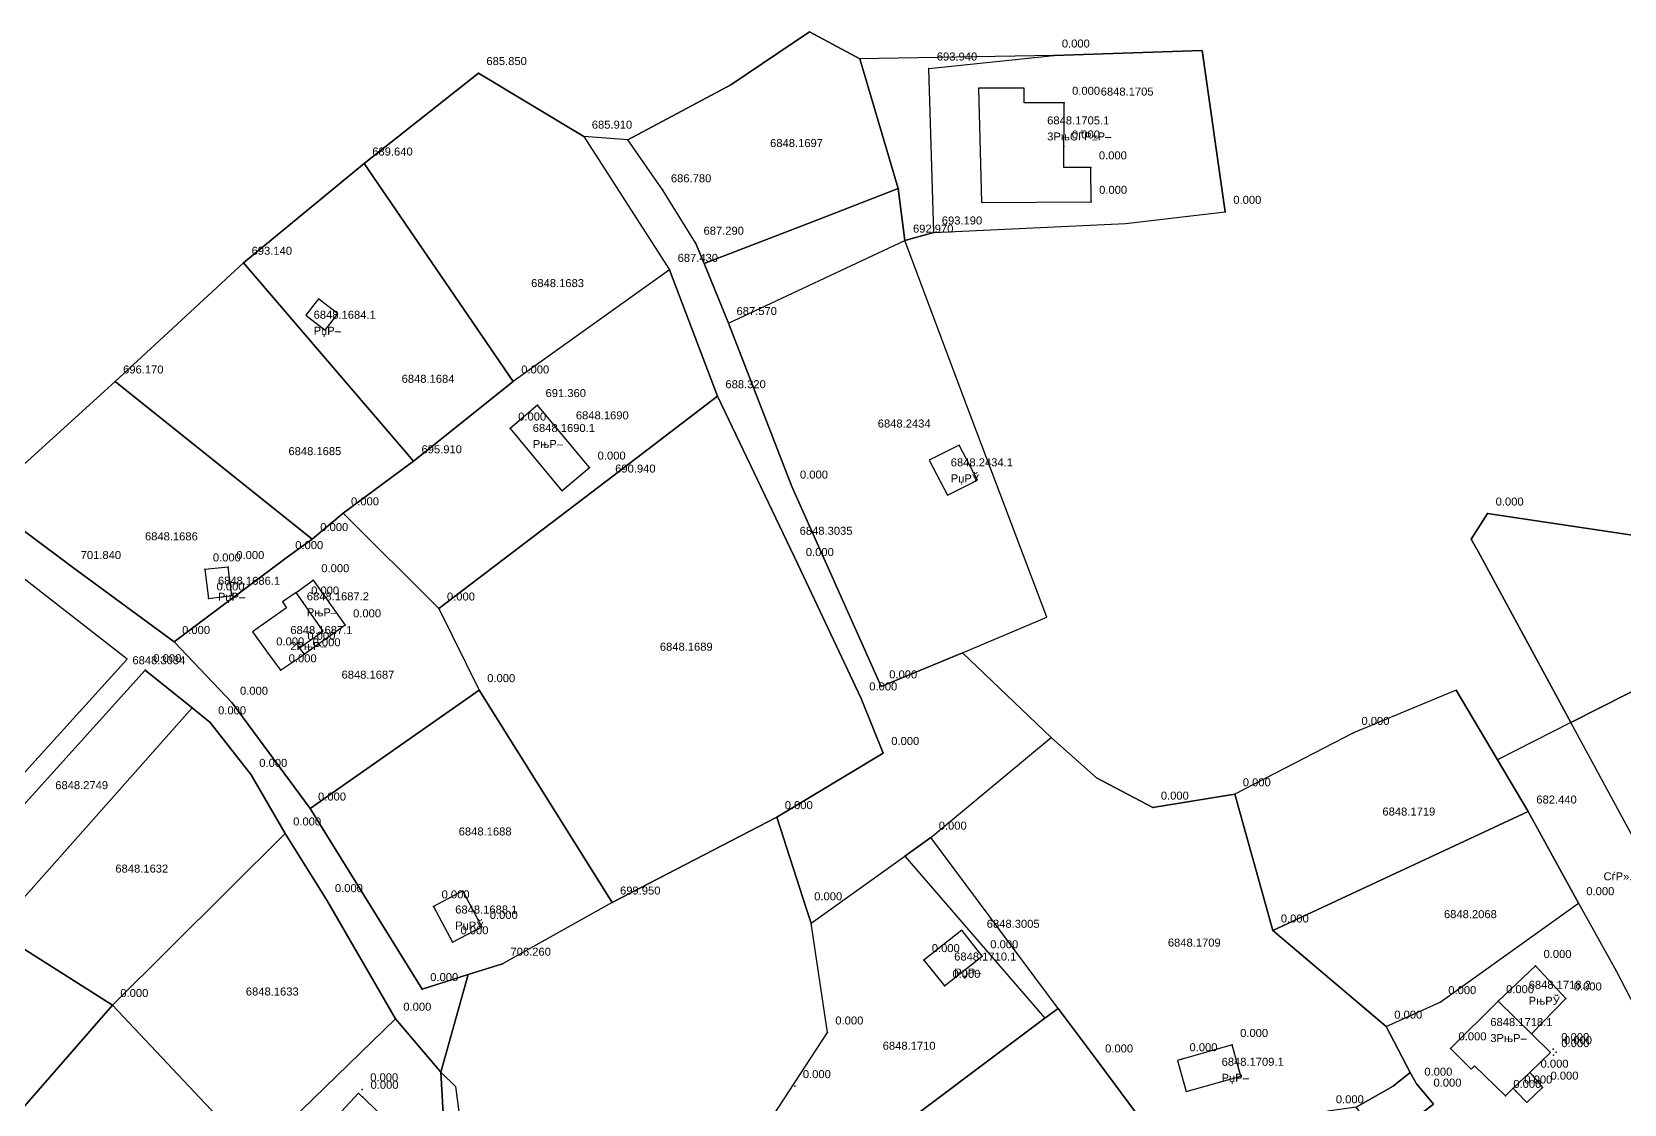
# Model space of a CAD drawing. Header units: metres. Extents: x 8504925 to 8509157, y 4588840 to 4591954.
# Drawn here: x 8505804.6 to 8506003.6, y 4591062.6 to 4591196.5 of the extents above; entities that cross this region are included whole.
import ezdxf

# ---------------------------------------------------------------- set-up
doc = ezdxf.new("R2010")
doc.units = ezdxf.units.M
for name, color, linetype in [('cad13', 30, 'Continuous'), ('cad140', 7, 'Continuous'), ('cad144', 7, 'Continuous'), ('cad146', 7, 'Continuous'), ('cad176', 7, 'Continuous'), ('cad22', 7, 'Continuous'), ('cad_cont_1', 30, 'Continuous'), ('cad_cont_2', 7, 'Continuous'), ('cad_cont_3', 7, 'Continuous'), ('points', 1, 'Continuous'), ('texts', 7, 'Continuous')]:
    doc.layers.add(name, color=color, linetype=linetype)
doc.styles.get("Standard").update_dxf_attribs({"font": 'arial.ttf'})

msp = doc.modelspace()

# ---------------------------------------------------------------- linework, layer by layer
at = {"layer": 'cad13'}
for points in [[(8505928.63, 4591187.67), (8505928.64, 4591189.47), (8505922.94, 4591189.48), (8505923.31, 4591175.22), (8505937.01, 4591175.29), (8505936.98, 4591179.59), (8505933.61, 4591179.57), (8505933.63, 4591187.66), (8505928.63, 4591187.67)], [(8505841.3, 4591159.24), (8505842.88, 4591161.29), (8505840.46, 4591163.19), (8505838.89, 4591161.14), (8505841.3, 4591159.24)], [(8505870.87, 4591139.2), (8505874.35, 4591142.09), (8505867.84, 4591149.9), (8505864.42, 4591146.97), (8505870.87, 4591139.2)], [(8505919.08, 4591138.66), (8505922.83, 4591140.53), (8505920.54, 4591144.89), (8505916.79, 4591143.02), (8505919.08, 4591138.66)], [(8505826.73, 4591125.75), (8505829.64, 4591126.12), (8505829.2, 4591129.67), (8505826.27, 4591129.37), (8505826.73, 4591125.75)], [(8505837.66, 4591126.51), (8505839.82, 4591128.02), (8505843.79, 4591122.39), (8505838.73, 4591118.77)], [(8505837.66, 4591126.51), (8505835.97, 4591125.31), (8505836.48, 4591124.58), (8505832.21, 4591121.57), (8505834.19, 4591118.88), (8505835.74, 4591116.77), (8505838.73, 4591118.77)], [(8505838.73, 4591118.77), (8505838.08, 4591119.58), (8505841.06, 4591121.68), (8505837.66, 4591126.51)], [(8505857.21, 4591082.8), (8505860.87, 4591084.72), (8505858.5, 4591089.21), (8505854.85, 4591087.28), (8505857.21, 4591082.8)], [(8505918.68, 4591077.35), (8505923.41, 4591081.05), (8505920.87, 4591084.3), (8505916.1, 4591080.57), (8505918.68, 4591077.35)], [(8505992.02, 4591071.38), (8505996.32, 4591075.78), (8505992.54, 4591079.84), (8505987.86, 4591075.44)], [(8505992.02, 4591071.38), (8505994.42, 4591069.04), (8505991.83, 4591066.55), (8505992.17, 4591066.14), (8505993.41, 4591064.64), (8505991.47, 4591062.77), (8505990.14, 4591064.16), (8505989.75, 4591064.56), (8505988.77, 4591063.61), (8505984.92, 4591067.36), (8505984.5, 4591066.94), (8505981.92, 4591069.55), (8505987.86, 4591075.44)], [(8505987.86, 4591075.44), (8505992.02, 4591071.38)], [(8505948.89, 4591064.15), (8505955.71, 4591066.06), (8505954.63, 4591069.97), (8505947.79, 4591068.05), (8505948.89, 4591064.15)], [(8505846.23, 4591056.84), (8505849.38, 4591060.22), (8505845.48, 4591063.95), (8505842.27, 4591060.51), (8505846.23, 4591056.84)]]:
    msp.add_lwpolyline(points, dxfattribs=at)
at = {"layer": 'cad140'}
for points in [[(8505917.35, 4591171.46), (8505941.32, 4591172.59), (8505953.78, 4591174.04)], [(8505839.69, 4591133.16), (8505843.53, 4591136.38)], [(8505843.53, 4591136.38), (8505855.52, 4591124.49)], [(8505984.505, 4591133.171), (8505986.56, 4591136.35), (8506026.919, 4591130.307)], [(8505822.42, 4591120.31), (8505836.56, 4591130.91), (8505839.69, 4591133.16)], [(8505996.949, 4591110.249), (8505985.37, 4591131.6), (8505984.505, 4591133.171)], [(8505839.41, 4591099.5), (8505829.66, 4591112.72), (8505822.42, 4591120.31)], [(8506008.958, 4591088.128), (8505996.949, 4591110.249)], [(8505973.89, 4591072.26), (8505980.64, 4591075.32), (8505997.89, 4591087.68)], [(8505997.89, 4591087.68), (8506002.61, 4591079.24), (8506007.91, 4591069.02), (8506013.49, 4591058.58)], [(8505973.89, 4591072.26), (8505976.897, 4591066.542)], [(8505976.897, 4591066.542), (8505977.65, 4591065.13)], [(8505974.83, 4591055.97), (8505974.62, 4591058.67), (8505979.78, 4591062.58), (8505978.79, 4591063.77), (8505977.65, 4591065.13)]]:
    msp.add_lwpolyline(points, dxfattribs=at)
at = {"layer": 'cad144'}
for points in [[(8505917.35, 4591171.46), (8505916.73, 4591191.94), (8505932.35, 4591193.56)], [(8505932.35, 4591193.56), (8505950.87, 4591194.18)], [(8505950.87, 4591194.18), (8505953.78, 4591174.04)], [(8505846.19, 4591180.07), (8505860.45, 4591191.37)], [(8505860.45, 4591191.37), (8505873.62, 4591183.43)], [(8505873.62, 4591183.43), (8505884.34, 4591166.79)], [(8505887.58, 4591170.18), (8505883.5, 4591176.73), (8505879.1, 4591183.04)], [(8505831.11, 4591167.68), (8505846.19, 4591180.07)], [(8505864.8, 4591152.85), (8505846.19, 4591180.07)], [(8505917.35, 4591171.46), (8505913.75, 4591170.44)], [(8505887.58, 4591170.18), (8505888.639, 4591167.601)], [(8505891.7, 4591160.15), (8505913.75, 4591170.44)], [(8505921.58, 4591149.6), (8505913.75, 4591170.44)], [(8505815.05, 4591152.85), (8505831.11, 4591167.68)], [(8505852.34, 4591142.88), (8505831.11, 4591167.68)], [(8505884.34, 4591166.79), (8505864.8, 4591152.85)], [(8505884.34, 4591166.79), (8505890.31, 4591151.01)], [(8505888.639, 4591167.601), (8505891.7, 4591160.15)], [(8505910.78, 4591114.76), (8505899.63, 4591139.72), (8505891.7, 4591160.15)], [(8505798.6, 4591137.96), (8505815.05, 4591152.85)], [(8505839.69, 4591133.16), (8505815.05, 4591152.85)], [(8505852.34, 4591142.88), (8505864.8, 4591152.85)], [(8505890.31, 4591151.01), (8505876.54, 4591140.47), (8505855.52, 4591124.49)], [(8505890.31, 4591151.01), (8505900.36, 4591130.04), (8505908.29, 4591113.26)], [(8505931.49, 4591123.42), (8505921.58, 4591149.6)], [(8505843.53, 4591136.38), (8505852.34, 4591142.88)], [(8505822.42, 4591120.31), (8505809.75, 4591129.67), (8505798.6, 4591137.96)], [(8505855.52, 4591124.49), (8505860.55, 4591114.29)], [(8505920.92, 4591118.96), (8505931.49, 4591123.42)], [(8505910.78, 4591114.76), (8505920.92, 4591118.96)], [(8505932.02, 4591108.39), (8505920.92, 4591118.96)], [(8505793.27, 4591088.52), (8505818.83, 4591116.78)], [(8505818.83, 4591116.78), (8505824.674, 4591112.069)], [(8505860.55, 4591114.29), (8505839.41, 4591099.5)], [(8505877.15, 4591087.76), (8505860.55, 4591114.29)], [(8505908.29, 4591113.26), (8505911.04, 4591106.44)], [(8505982.62, 4591114.27), (8505969.79, 4591108.95), (8505954.96, 4591101.28)], [(8505982.62, 4591114.27), (8505987.775, 4591105.607)], [(8505824.674, 4591112.069), (8505826.92, 4591110.27)], [(8505826.92, 4591110.27), (8505832.07, 4591103.71), (8505836.3, 4591096.39)], [(8505916.97, 4591095.87), (8505932.02, 4591108.39)], [(8505954.96, 4591101.28), (8505944.72, 4591099.62), (8505937.67, 4591103.32), (8505932.02, 4591108.39)], [(8505897.73, 4591098.43), (8505911.04, 4591106.44)], [(8505987.775, 4591105.607), (8505991.64, 4591099.13)], [(8505959.71, 4591084.27), (8505954.96, 4591101.28)], [(8505853.43, 4591076.95), (8505839.41, 4591099.5)], [(8505991.64, 4591099.13), (8505959.71, 4591084.27)], [(8505991.64, 4591099.13), (8505997.89, 4591087.68)], [(8505897.73, 4591098.43), (8505877.15, 4591087.76)], [(8505902.01, 4591085.17), (8505901.41, 4591087.04), (8505897.73, 4591098.43)], [(8505836.3, 4591096.39), (8505814.71, 4591074.96)], [(8505836.3, 4591096.39), (8505841.52, 4591088.06), (8505850.07, 4591073.25)], [(8505913.732, 4591093.56), (8505916.97, 4591095.87)], [(8505932.895, 4591074.539), (8505916.97, 4591095.87)], [(8505902.01, 4591085.17), (8505913.732, 4591093.56)], [(8505877.15, 4591087.76), (8505863.46, 4591080.12)], [(8505896.53, 4591059.99), (8505904.05, 4591071.53), (8505902.01, 4591085.17)], [(8505814.71, 4591074.96), (8505799.974, 4591084.274)], [(8505973.89, 4591072.26), (8505959.71, 4591084.27)], [(8505859.156, 4591078.762), (8505863.46, 4591080.12)], [(8505853.43, 4591076.95), (8505859.156, 4591078.762)], [(8505797.53, 4591055.26), (8505814.71, 4591074.96)], [(8505832.479, 4591056.104), (8505850.07, 4591073.25)], [(8505948.79, 4591053.15), (8505937.76, 4591068.04), (8505932.895, 4591074.539)]]:
    msp.add_lwpolyline(points, dxfattribs=at)
at = {"layer": 'cad146'}
for points in [[(8505912.9, 4591176.96), (8505908.11, 4591193.16)], [(8505888.639, 4591167.601), (8505902.18, 4591172.79), (8505912.9, 4591176.96)], [(8505913.75, 4591170.44), (8505912.9, 4591176.96)], [(8505793.5, 4591092.71), (8505816.56, 4591118.18), (8505795.15, 4591134.81)], [(8506014.836, 4591119.299), (8505996.949, 4591110.249)], [(8505824.674, 4591112.069), (8505799.974, 4591084.274)], [(8505913.732, 4591093.56), (8505931.24, 4591073.3)], [(8505855.75, 4591066.58), (8505859.156, 4591078.762)], [(8505814.71, 4591074.96), (8505832.479, 4591056.104)], [(8505850.07, 4591073.25), (8505855.75, 4591066.58)], [(8505931.24, 4591073.3), (8505909.52, 4591057.05)], [(8505932.895, 4591074.539), (8505931.24, 4591073.3)], [(8505855.75, 4591066.58), (8505857.59, 4591064.79), (8505861.17, 4591037.73), (8505862.81, 4591020.85)], [(8505855.75, 4591066.58), (8505858.09, 4591025.37)], [(8505976.897, 4591066.542), (8505974.74, 4591064.82), (8505970.14, 4591062.2)]]:
    msp.add_lwpolyline(points, dxfattribs=at)
at = {"layer": 'cad176'}
for points in [[(8505908.11, 4591193.16), (8505901.8, 4591196.52), (8505892, 4591189.9), (8505879.1, 4591183.04)], [(8505932.35, 4591193.56), (8505908.11, 4591193.16)], [(8505879.1, 4591183.04), (8505873.62, 4591183.43)], [(8505996.949, 4591110.249), (8505987.775, 4591105.607)]]:
    msp.add_lwpolyline(points, dxfattribs=at)
at = {"layer": 'cad22'}
msp.add_lwpolyline([(8505989.75, 4591064.56), (8505991.83, 4591066.55)], dxfattribs=at)
at = {"layer": 'cad_cont_1'}
for points in [[(8505928.63, 4591187.67), (8505928.64, 4591189.47), (8505922.94, 4591189.48), (8505923.31, 4591175.22), (8505937.01, 4591175.29), (8505936.98, 4591179.59), (8505933.61, 4591179.57), (8505933.63, 4591187.66), (8505928.63, 4591187.67)], [(8505841.3, 4591159.24), (8505842.88, 4591161.29), (8505840.46, 4591163.19), (8505838.89, 4591161.14), (8505841.3, 4591159.24)], [(8505870.87, 4591139.2), (8505874.35, 4591142.09), (8505867.84, 4591149.9), (8505864.42, 4591146.97), (8505870.87, 4591139.2)], [(8505919.08, 4591138.66), (8505922.83, 4591140.53), (8505920.54, 4591144.89), (8505916.79, 4591143.02), (8505919.08, 4591138.66)], [(8505826.73, 4591125.75), (8505829.64, 4591126.12), (8505829.2, 4591129.67), (8505826.27, 4591129.37), (8505826.73, 4591125.75)], [(8505838.73, 4591118.77), (8505838.08, 4591119.58), (8505841.06, 4591121.68), (8505837.66, 4591126.51), (8505837.66, 4591126.51), (8505839.82, 4591128.02), (8505843.79, 4591122.39), (8505838.73, 4591118.77)], [(8505838.73, 4591118.77), (8505838.08, 4591119.58), (8505841.06, 4591121.68), (8505837.66, 4591126.51), (8505837.66, 4591126.51), (8505835.97, 4591125.31), (8505836.48, 4591124.58), (8505832.21, 4591121.57), (8505834.19, 4591118.88), (8505835.74, 4591116.77), (8505838.73, 4591118.77)], [(8505857.21, 4591082.8), (8505860.87, 4591084.72), (8505858.5, 4591089.21), (8505854.85, 4591087.28), (8505857.21, 4591082.8)], [(8505918.68, 4591077.35), (8505923.41, 4591081.05), (8505920.87, 4591084.3), (8505916.1, 4591080.57), (8505918.68, 4591077.35)], [(8505987.86, 4591075.44), (8505992.02, 4591071.38), (8505992.02, 4591071.38), (8505996.32, 4591075.78), (8505992.54, 4591079.84), (8505987.86, 4591075.44)], [(8505987.86, 4591075.44), (8505992.02, 4591071.38), (8505992.02, 4591071.38), (8505994.42, 4591069.04), (8505991.83, 4591066.55), (8505992.17, 4591066.14), (8505993.41, 4591064.64), (8505991.47, 4591062.77), (8505990.14, 4591064.16), (8505989.75, 4591064.56), (8505988.77, 4591063.61), (8505984.92, 4591067.36), (8505984.5, 4591066.94), (8505981.92, 4591069.55), (8505987.86, 4591075.44)], [(8505948.89, 4591064.15), (8505955.71, 4591066.06), (8505954.63, 4591069.97), (8505947.79, 4591068.05), (8505948.89, 4591064.15)], [(8505846.23, 4591056.84), (8505849.38, 4591060.22), (8505845.48, 4591063.95), (8505842.27, 4591060.51), (8505846.23, 4591056.84)]]:
    msp.add_lwpolyline(points, dxfattribs=at)
at = {"layer": 'cad_cont_2'}
for points in [[(8505887.58, 4591170.18), (8505883.5, 4591176.73), (8505879.1, 4591183.04), (8505879.1, 4591183.04), (8505892, 4591189.9), (8505901.8, 4591196.52), (8505908.11, 4591193.16), (8505908.11, 4591193.16), (8505912.9, 4591176.96), (8505912.9, 4591176.96), (8505902.18, 4591172.79), (8505888.639, 4591167.601), (8505888.639, 4591167.601), (8505887.58, 4591170.18)], [(8505932.35, 4591193.56), (8505908.11, 4591193.16), (8505908.11, 4591193.16), (8505912.9, 4591176.96), (8505912.9, 4591176.96), (8505913.75, 4591170.44), (8505913.75, 4591170.44), (8505917.35, 4591171.46), (8505917.35, 4591171.46), (8505941.32, 4591172.59), (8505953.78, 4591174.04), (8505953.78, 4591174.04), (8505950.87, 4591194.18), (8505950.87, 4591194.18), (8505932.35, 4591193.56)], [(8505846.19, 4591180.07), (8505860.45, 4591191.37), (8505860.45, 4591191.37), (8505873.62, 4591183.43), (8505873.62, 4591183.43), (8505884.34, 4591166.79), (8505884.34, 4591166.79), (8505864.8, 4591152.85), (8505864.8, 4591152.85), (8505846.19, 4591180.07)], [(8505873.62, 4591183.43), (8505884.34, 4591166.79), (8505884.34, 4591166.79), (8505890.31, 4591151.01), (8505890.31, 4591151.01), (8505900.36, 4591130.04), (8505908.29, 4591113.26), (8505908.29, 4591113.26), (8505911.04, 4591106.44), (8505911.04, 4591106.44), (8505897.73, 4591098.43), (8505897.73, 4591098.43), (8505901.41, 4591087.04), (8505902.01, 4591085.17), (8505902.01, 4591085.17), (8505913.732, 4591093.56), (8505913.732, 4591093.56), (8505916.97, 4591095.87), (8505916.97, 4591095.87), (8505932.02, 4591108.39), (8505932.02, 4591108.39), (8505920.92, 4591118.96), (8505920.92, 4591118.96), (8505910.78, 4591114.76), (8505910.78, 4591114.76), (8505899.63, 4591139.72), (8505891.7, 4591160.15), (8505891.7, 4591160.15), (8505888.639, 4591167.601), (8505888.639, 4591167.601), (8505887.58, 4591170.18), (8505887.58, 4591170.18), (8505883.5, 4591176.73), (8505879.1, 4591183.04), (8505879.1, 4591183.04), (8505873.62, 4591183.43)], [(8505852.34, 4591142.88), (8505831.11, 4591167.68), (8505831.11, 4591167.68), (8505846.19, 4591180.07), (8505846.19, 4591180.07), (8505864.8, 4591152.85), (8505864.8, 4591152.85), (8505852.34, 4591142.88)], [(8505888.639, 4591167.601), (8505891.7, 4591160.15), (8505891.7, 4591160.15), (8505899.63, 4591139.72), (8505910.78, 4591114.76), (8505910.78, 4591114.76), (8505920.92, 4591118.96), (8505920.92, 4591118.96), (8505931.49, 4591123.42), (8505931.49, 4591123.42), (8505921.58, 4591149.6), (8505921.58, 4591149.6), (8505913.75, 4591170.44), (8505913.75, 4591170.44), (8505912.9, 4591176.96), (8505912.9, 4591176.96), (8505902.18, 4591172.79), (8505888.639, 4591167.601)], [(8505839.69, 4591133.16), (8505815.05, 4591152.85), (8505815.05, 4591152.85), (8505831.11, 4591167.68), (8505831.11, 4591167.68), (8505852.34, 4591142.88), (8505852.34, 4591142.88), (8505843.53, 4591136.38), (8505843.53, 4591136.38), (8505839.69, 4591133.16)], [(8505843.53, 4591136.38), (8505855.52, 4591124.49), (8505855.52, 4591124.49), (8505876.54, 4591140.47), (8505890.31, 4591151.01), (8505890.31, 4591151.01), (8505884.34, 4591166.79), (8505884.34, 4591166.79), (8505864.8, 4591152.85), (8505864.8, 4591152.85), (8505852.34, 4591142.88), (8505852.34, 4591142.88), (8505843.53, 4591136.38)], [(8505822.42, 4591120.31), (8505809.75, 4591129.67), (8505798.6, 4591137.96), (8505798.6, 4591137.96), (8505815.05, 4591152.85), (8505815.05, 4591152.85), (8505839.69, 4591133.16), (8505839.69, 4591133.16), (8505836.56, 4591130.91), (8505822.42, 4591120.31)], [(8505890.31, 4591151.01), (8505876.54, 4591140.47), (8505855.52, 4591124.49), (8505855.52, 4591124.49), (8505860.55, 4591114.29), (8505860.55, 4591114.29), (8505877.15, 4591087.76), (8505877.15, 4591087.76), (8505897.73, 4591098.43), (8505897.73, 4591098.43), (8505911.04, 4591106.44), (8505911.04, 4591106.44), (8505908.29, 4591113.26), (8505908.29, 4591113.26), (8505900.36, 4591130.04), (8505890.31, 4591151.01)], [(8505798.6, 4591137.96), (8505809.75, 4591129.67), (8505822.42, 4591120.31), (8505822.42, 4591120.31), (8505829.66, 4591112.72), (8505839.41, 4591099.5), (8505839.41, 4591099.5), (8505853.43, 4591076.95), (8505853.43, 4591076.95), (8505859.156, 4591078.762), (8505859.156, 4591078.762), (8505855.75, 4591066.58), (8505855.75, 4591066.58), (8505850.07, 4591073.25), (8505850.07, 4591073.25), (8505841.52, 4591088.06), (8505836.3, 4591096.39), (8505836.3, 4591096.39), (8505832.07, 4591103.71), (8505826.92, 4591110.27), (8505826.92, 4591110.27), (8505824.674, 4591112.069), (8505824.674, 4591112.069), (8505818.83, 4591116.78), (8505818.83, 4591116.78), (8505793.27, 4591088.52)], [(8505822.42, 4591120.31), (8505836.56, 4591130.91), (8505839.69, 4591133.16), (8505839.69, 4591133.16), (8505843.53, 4591136.38), (8505843.53, 4591136.38), (8505855.52, 4591124.49), (8505855.52, 4591124.49), (8505860.55, 4591114.29), (8505860.55, 4591114.29), (8505839.41, 4591099.5), (8505839.41, 4591099.5), (8505829.66, 4591112.72), (8505822.42, 4591120.31)], [(8505996.949, 4591110.249), (8505985.37, 4591131.6), (8505984.505, 4591133.171), (8505984.505, 4591133.171), (8505986.56, 4591136.35), (8506026.919, 4591130.307), (8506026.919, 4591130.307), (8506024.134, 4591120.582), (8506024.134, 4591120.582), (8506019.349, 4591121.564), (8506014.836, 4591119.299), (8506014.836, 4591119.299), (8505996.949, 4591110.249)], [(8505788.17, 4591128.17), (8505773.76, 4591115.32), (8505771.17, 4591113.3), (8505771.17, 4591113.3), (8505793.5, 4591092.71), (8505793.5, 4591092.71), (8505816.56, 4591118.18), (8505795.15, 4591134.81), (8505795.15, 4591134.81), (8505788.17, 4591128.17)], [(8505793.5, 4591092.71), (8505816.56, 4591118.18), (8505795.15, 4591134.81)], [(8506008.958, 4591088.128), (8505996.949, 4591110.249), (8505996.949, 4591110.249), (8506014.836, 4591119.299), (8506014.836, 4591119.299), (8506015.636, 4591111.574), (8506016.028, 4591099.416), (8506015.283, 4591095.34), (8506008.958, 4591088.128)], [(8505793.27, 4591088.52), (8505818.83, 4591116.78), (8505818.83, 4591116.78), (8505824.674, 4591112.069), (8505824.674, 4591112.069), (8505799.974, 4591084.274), (8505799.974, 4591084.274), (8505793.27, 4591088.52)], [(8505853.43, 4591076.95), (8505839.41, 4591099.5), (8505839.41, 4591099.5), (8505860.55, 4591114.29), (8505860.55, 4591114.29), (8505877.15, 4591087.76), (8505877.15, 4591087.76), (8505863.46, 4591080.12), (8505863.46, 4591080.12), (8505859.156, 4591078.762), (8505859.156, 4591078.762), (8505853.43, 4591076.95)], [(8505982.62, 4591114.27), (8505969.79, 4591108.95), (8505954.96, 4591101.28), (8505954.96, 4591101.28), (8505959.71, 4591084.27), (8505959.71, 4591084.27), (8505991.64, 4591099.13), (8505991.64, 4591099.13), (8505987.775, 4591105.607), (8505987.775, 4591105.607), (8505982.62, 4591114.27)], [(8505824.674, 4591112.069), (8505799.974, 4591084.274), (8505799.974, 4591084.274), (8505814.71, 4591074.96), (8505814.71, 4591074.96), (8505836.3, 4591096.39), (8505836.3, 4591096.39), (8505832.07, 4591103.71), (8505826.92, 4591110.27), (8505826.92, 4591110.27), (8505824.674, 4591112.069)], [(8506008.958, 4591088.128), (8505996.949, 4591110.249), (8505996.949, 4591110.249), (8505987.775, 4591105.607)], [(8505932.895, 4591074.539), (8505916.97, 4591095.87), (8505916.97, 4591095.87), (8505932.02, 4591108.39), (8505932.02, 4591108.39), (8505937.67, 4591103.32), (8505944.72, 4591099.62), (8505954.96, 4591101.28), (8505954.96, 4591101.28), (8505959.71, 4591084.27), (8505959.71, 4591084.27), (8505973.89, 4591072.26), (8505973.89, 4591072.26), (8505976.897, 4591066.542), (8505976.897, 4591066.542), (8505974.74, 4591064.82), (8505970.14, 4591062.2), (8505970.14, 4591062.2), (8505966.59, 4591061.69), (8505966.59, 4591061.69), (8505948.79, 4591053.15), (8505948.79, 4591053.15), (8505937.76, 4591068.04), (8505932.895, 4591074.539)], [(8505987.775, 4591105.607), (8505991.64, 4591099.13), (8505991.64, 4591099.13), (8505997.89, 4591087.68), (8505997.89, 4591087.68), (8506002.61, 4591079.24), (8506007.91, 4591069.02)], [(8505991.64, 4591099.13), (8505959.71, 4591084.27), (8505959.71, 4591084.27), (8505973.89, 4591072.26), (8505973.89, 4591072.26), (8505980.64, 4591075.32), (8505997.89, 4591087.68), (8505997.89, 4591087.68), (8505991.64, 4591099.13)], [(8505896.53, 4591059.99), (8505904.05, 4591071.53), (8505902.01, 4591085.17), (8505902.01, 4591085.17), (8505901.41, 4591087.04), (8505897.73, 4591098.43), (8505897.73, 4591098.43), (8505877.15, 4591087.76), (8505877.15, 4591087.76), (8505863.46, 4591080.12), (8505863.46, 4591080.12), (8505859.156, 4591078.762), (8505859.156, 4591078.762), (8505855.75, 4591066.58)], [(8505836.3, 4591096.39), (8505814.71, 4591074.96), (8505814.71, 4591074.96), (8505832.479, 4591056.104), (8505832.479, 4591056.104), (8505850.07, 4591073.25), (8505850.07, 4591073.25), (8505841.52, 4591088.06), (8505836.3, 4591096.39)], [(8505913.732, 4591093.56), (8505931.24, 4591073.3), (8505931.24, 4591073.3), (8505932.895, 4591074.539), (8505932.895, 4591074.539), (8505916.97, 4591095.87), (8505916.97, 4591095.87), (8505913.732, 4591093.56)], [(8505909.52, 4591057.05), (8505896.53, 4591059.99), (8505896.53, 4591059.99), (8505904.05, 4591071.53), (8505902.01, 4591085.17), (8505902.01, 4591085.17), (8505913.732, 4591093.56), (8505913.732, 4591093.56), (8505931.24, 4591073.3), (8505931.24, 4591073.3), (8505909.52, 4591057.05)], [(8505778.41, 4591070.76), (8505793.27, 4591088.52), (8505793.27, 4591088.52), (8505799.974, 4591084.274), (8505799.974, 4591084.274), (8505814.71, 4591074.96), (8505814.71, 4591074.96), (8505797.53, 4591055.26), (8505797.53, 4591055.26), (8505789.24, 4591062.19), (8505778.41, 4591070.76)], [(8505973.89, 4591072.26), (8505980.64, 4591075.32), (8505997.89, 4591087.68), (8505997.89, 4591087.68), (8506002.61, 4591079.24), (8506007.91, 4591069.02), (8506013.49, 4591058.58), (8506013.49, 4591058.58), (8505982.19, 4591045.46), (8505982.19, 4591045.46), (8505974.83, 4591055.97), (8505974.83, 4591055.97), (8505974.62, 4591058.67), (8505979.78, 4591062.58), (8505978.79, 4591063.77), (8505977.65, 4591065.13), (8505977.65, 4591065.13), (8505976.897, 4591066.542), (8505976.897, 4591066.542), (8505973.89, 4591072.26)], [(8505797.53, 4591055.26), (8505814.71, 4591074.96), (8505814.71, 4591074.96), (8505832.479, 4591056.104), (8505832.479, 4591056.104), (8505824.62, 4591048.44), (8505807.23, 4591037.82), (8505807.23, 4591037.82), (8505797.53, 4591055.26)], [(8505832.479, 4591056.104), (8505850.07, 4591073.25), (8505850.07, 4591073.25), (8505855.75, 4591066.58), (8505855.75, 4591066.58), (8505858.09, 4591025.37), (8505858.09, 4591025.37), (8505853.27, 4591030.85), (8505846.38, 4591040.26), (8505846.38, 4591040.26), (8505833.56, 4591052.87), (8505832.479, 4591056.104)], [(8505916.38, 4591054.64), (8505909.52, 4591057.05), (8505909.52, 4591057.05), (8505931.24, 4591073.3), (8505931.24, 4591073.3), (8505932.895, 4591074.539), (8505932.895, 4591074.539), (8505937.76, 4591068.04), (8505948.79, 4591053.15), (8505948.79, 4591053.15), (8505937.04, 4591042.67), (8505937.04, 4591042.67), (8505936.01, 4591041.34), (8505936.01, 4591041.34), (8505923.88, 4591051.46), (8505916.38, 4591054.64)], [(8505855.75, 4591066.58), (8505857.59, 4591064.79), (8505861.17, 4591037.73), (8505862.81, 4591020.85), (8505862.81, 4591020.85), (8505861.93, 4591020.2), (8505861.93, 4591020.2), (8505861.06, 4591022), (8505858.09, 4591025.37), (8505858.09, 4591025.37), (8505855.75, 4591066.58)], [(8505855.75, 4591066.58), (8505857.59, 4591064.79), (8505861.17, 4591037.73)], [(8505974.83, 4591055.97), (8505970.14, 4591062.2), (8505970.14, 4591062.2), (8505974.74, 4591064.82), (8505976.897, 4591066.542), (8505976.897, 4591066.542), (8505977.65, 4591065.13), (8505977.65, 4591065.13), (8505978.79, 4591063.77), (8505979.78, 4591062.58), (8505974.62, 4591058.67), (8505974.83, 4591055.97)]]:
    msp.add_lwpolyline(points, dxfattribs=at)
at = {"layer": 'cad_cont_3'}
msp.add_lwpolyline([(8506026.919, 4591130.307), (8505986.56, 4591136.35), (8505984.505, 4591133.171), (8505984.505, 4591133.171), (8505985.37, 4591131.6), (8505996.949, 4591110.249), (8505996.949, 4591110.249), (8505987.775, 4591105.607), (8505987.775, 4591105.607), (8505982.62, 4591114.27), (8505982.62, 4591114.27), (8505969.79, 4591108.95), (8505954.96, 4591101.28), (8505954.96, 4591101.28), (8505944.72, 4591099.62), (8505937.67, 4591103.32), (8505932.02, 4591108.39), (8505932.02, 4591108.39), (8505920.92, 4591118.96), (8505920.92, 4591118.96), (8505931.49, 4591123.42), (8505931.49, 4591123.42), (8505921.58, 4591149.6), (8505921.58, 4591149.6), (8505913.75, 4591170.44), (8505913.75, 4591170.44), (8505917.35, 4591171.46), (8505917.35, 4591171.46), (8505941.32, 4591172.59), (8505953.78, 4591174.04), (8505953.78, 4591174.04), (8505950.87, 4591194.18), (8505950.87, 4591194.18), (8505932.35, 4591193.56), (8505932.35, 4591193.56), (8505908.11, 4591193.16), (8505908.11, 4591193.16), (8505901.8, 4591196.52), (8505892, 4591189.9), (8505879.1, 4591183.04), (8505879.1, 4591183.04), (8505873.62, 4591183.43), (8505873.62, 4591183.43), (8505860.45, 4591191.37), (8505860.45, 4591191.37), (8505846.19, 4591180.07), (8505846.19, 4591180.07), (8505831.11, 4591167.68), (8505831.11, 4591167.68), (8505815.05, 4591152.85), (8505815.05, 4591152.85), (8505798.6, 4591137.96)], dxfattribs=at)
at = {"layer": 'points'}
for p in [(8505932.35, 4591193.56), (8505860.45, 4591191.37), (8505916.73, 4591191.94), (8505933.63, 4591187.66), (8505873.62, 4591183.43), (8505933.61, 4591182.2), (8505846.19, 4591180.07), (8505936.98, 4591179.59), (8505883.5, 4591176.73), (8505937.01, 4591175.29), (8505953.78, 4591174.04), (8505917.35, 4591171.46), (8505887.58, 4591170.18), (8505913.75, 4591170.44), (8505831.11, 4591167.68), (8505884.34, 4591166.79), (8505891.7, 4591160.15), (8505815.05, 4591152.85), (8505864.8, 4591152.85), (8505890.31, 4591151.01), (8505867.84, 4591149.9), (8505864.42, 4591146.97), (8505852.34, 4591142.88), (8505874.35, 4591142.09), (8505876.54, 4591140.47), (8505899.63, 4591139.72), (8505843.53, 4591136.38), (8505986.56, 4591136.35), (8505839.69, 4591133.16), (8505809.75, 4591129.67), (8505826.27, 4591129.37), (8505829.2, 4591129.67), (8505836.56, 4591130.91), (8505900.36, 4591130.04), (8505839.82, 4591128.02), (8505826.73, 4591125.75), (8505838.55, 4591125.24), (8505855.52, 4591124.49), (8505843.79, 4591122.39), (8505822.42, 4591120.31), (8505838.08, 4591119.58), (8505834.19, 4591118.88), (8505838.73, 4591118.77), (8505818.83, 4591116.78), (8505835.74, 4591116.77), (8505860.55, 4591114.29), (8505908.29, 4591113.26), (8505910.78, 4591114.76), (8505829.66, 4591112.72), (8505826.92, 4591110.27), (8505969.79, 4591108.95), (8505911.04, 4591106.44), (8505832.07, 4591103.71), (8505954.96, 4591101.28), (8505839.41, 4591099.5), (8505944.72, 4591099.62), (8505991.64, 4591099.13), (8505897.73, 4591098.43), (8505836.3, 4591096.39), (8505916.97, 4591095.87), (8505841.52, 4591088.06), (8505854.85, 4591087.28), (8505877.15, 4591087.76), (8505997.89, 4591087.68), (8505901.41, 4591087.04), (8505860.87, 4591084.72), (8505959.71, 4591084.27), (8505857.21, 4591082.8), (8505863.46, 4591080.12), (8505916.1, 4591080.57), (8505923.41, 4591081.05), (8505992.54, 4591079.84), (8506002.61, 4591079.24), (8505918.68, 4591077.35), (8505853.43, 4591076.95), (8505980.64, 4591075.32), (8505987.86, 4591075.44), (8505996.32, 4591075.78), (8505814.71, 4591074.96), (8505850.07, 4591073.25), (8505904.05, 4591071.53), (8505973.89, 4591072.26), (8505954.63, 4591069.97), (8505981.92, 4591069.55), (8505994.76, 4591069.46), (8505937.76, 4591068.04), (8505948.3, 4591068.19), (8505994.77, 4591068.7), (8505995.1, 4591069.07), (8505992.17, 4591066.14), (8505845.93, 4591064.43), (8505845.97, 4591063.5), (8505899.99, 4591064.83), (8505977.65, 4591065.13), (8505978.79, 4591063.77), (8505988.77, 4591063.61), (8505990.14, 4591064.16), (8505993.41, 4591064.64)]:
    msp.add_point(p, dxfattribs=at)

# ---------------------------------------------------------------- texts
at = {"layer": 'cad_cont_1'}
for s, p in [('6848.1705.1', (8505931.518, 4591184.957)), ('6848.1684.1', (8505839.857, 4591160.683)), ('6848.1690.1', (8505867.243, 4591146.543)), ('6848.2434.1', (8505919.471, 4591142.248)), ('6848.1686.1', (8505827.901, 4591127.455)), ('6848.1687.2', (8505839.009, 4591125.514)), ('6848.1687.1', (8505836.95, 4591121.3)), ('6848.1688.1', (8505857.55, 4591086.39)), ('6848.1710.1', (8505919.9, 4591080.52)), ('6848.1718.2', (8505991.684, 4591076.991)), ('6848.1718.1', (8505986.892, 4591072.334)), ('6848.1709.1', (8505953.313, 4591067.37))]:
    msp.add_text(s, height=1, dxfattribs=at).set_placement(p)
at = {"layer": 'cad_cont_2'}
for s, p in [('6848.1705', (8505938.21, 4591188.56)), ('6848.1697', (8505896.9, 4591182.13)), ('6848.1683', (8505867.038, 4591164.638)), ('6848.1684', (8505850.856, 4591152.684)), ('6848.1690', (8505872.627, 4591148.12)), ('6848.2434', (8505910.35, 4591147.1)), ('6848.1685', (8505836.715, 4591143.645)), ('6848.1686', (8505818.783, 4591133.003)), ('6848.3035', (8505900.59, 4591133.7)), ('6848.1689', (8505883.12, 4591119.22)), ('6848.3034', (8505817.218, 4591117.528)), ('6848.1687', (8505843.345, 4591115.726)), ('6848.2749', (8505807.574, 4591101.925)), ('6848.1719', (8505973.41, 4591098.63)), ('6848.1688', (8505857.99, 4591096.14)), ('6848.1632', (8505815.085, 4591091.503)), ('6848.3005', (8505923.97, 4591084.61)), ('6848.2068', (8505981.1, 4591085.81)), ('6848.1709', (8505946.6, 4591082.26)), ('6848.1633', (8505831.39, 4591076.15)), ('6848.1710', (8505910.971, 4591069.377))]:
    msp.add_text(s, height=1, dxfattribs=at).set_placement(p)
at = {"layer": 'points'}
for s, p in [('0.000', (8505933.35, 4591194.56)), ('685.850', (8505861.45, 4591192.37)), ('693.940', (8505917.73, 4591192.94)), ('0.000', (8505934.63, 4591188.66)), ('685.910', (8505874.62, 4591184.43)), ('0.000', (8505934.61, 4591183.2)), ('689.640', (8505847.19, 4591181.07)), ('0.000', (8505937.98, 4591180.59)), ('686.780', (8505884.5, 4591177.73)), ('0.000', (8505938.01, 4591176.29)), ('0.000', (8505954.78, 4591175.04)), ('693.190', (8505918.35, 4591172.46)), ('687.290', (8505888.58, 4591171.18)), ('692.970', (8505914.75, 4591171.44)), ('693.140', (8505832.11, 4591168.68)), ('687.430', (8505885.34, 4591167.79)), ('687.570', (8505892.7, 4591161.15)), ('696.170', (8505816.05, 4591153.85)), ('0.000', (8505865.8, 4591153.85)), ('688.320', (8505891.31, 4591152.01)), ('691.360', (8505868.84, 4591150.9)), ('0.000', (8505865.42, 4591147.97)), ('695.910', (8505853.34, 4591143.88)), ('0.000', (8505875.35, 4591143.09)), ('690.940', (8505877.54, 4591141.47)), ('0.000', (8505900.63, 4591140.72)), ('0.000', (8505844.53, 4591137.38)), ('0.000', (8505987.56, 4591137.35)), ('0.000', (8505840.69, 4591134.16)), ('0.000', (8505837.56, 4591131.91)), ('701.840', (8505810.75, 4591130.67)), ('0.000', (8505827.27, 4591130.37)), ('0.000', (8505830.2, 4591130.67)), ('0.000', (8505901.36, 4591131.04)), ('0.000', (8505840.82, 4591129.02)), ('0.000', (8505827.73, 4591126.75)), ('0.000', (8505839.55, 4591126.24)), ('0.000', (8505856.52, 4591125.49)), ('0.000', (8505844.79, 4591123.39)), ('0.000', (8505823.42, 4591121.31)), ('0.000', (8505839.08, 4591120.58)), ('0.000', (8505835.19, 4591119.88)), ('0.000', (8505839.73, 4591119.77)), ('0.000', (8505819.83, 4591117.78)), ('0.000', (8505836.74, 4591117.77)), ('0.000', (8505861.55, 4591115.29)), ('0.000', (8505909.29, 4591114.26)), ('0.000', (8505911.78, 4591115.76)), ('0.000', (8505830.66, 4591113.72)), ('0.000', (8505827.92, 4591111.27)), ('0.000', (8505970.79, 4591109.95)), ('0.000', (8505912.04, 4591107.44)), ('0.000', (8505833.07, 4591104.71)), ('0.000', (8505955.96, 4591102.28)), ('0.000', (8505840.41, 4591100.5)), ('0.000', (8505945.72, 4591100.62)), ('682.440', (8505992.64, 4591100.13)), ('0.000', (8505898.73, 4591099.43)), ('0.000', (8505837.3, 4591097.39)), ('0.000', (8505917.97, 4591096.87)), ('0.000', (8505842.52, 4591089.06)), ('0.000', (8505855.85, 4591088.28)), ('699.950', (8505878.15, 4591088.76)), ('0.000', (8505998.89, 4591088.68)), ('0.000', (8505902.41, 4591088.04)), ('0.000', (8505861.87, 4591085.72)), ('0.000', (8505960.71, 4591085.27)), ('0.000', (8505858.21, 4591083.8)), ('706.260', (8505864.46, 4591081.12)), ('0.000', (8505917.1, 4591081.57)), ('0.000', (8505924.41, 4591082.05)), ('0.000', (8505993.54, 4591080.84)), ('0.000', (8505919.68, 4591078.35)), ('0.000', (8505854.43, 4591077.95)), ('0.000', (8505981.64, 4591076.32)), ('0.000', (8505988.86, 4591076.44)), ('0.000', (8505997.32, 4591076.78)), ('0.000', (8505815.71, 4591075.96)), ('0.000', (8505851.07, 4591074.25)), ('0.000', (8505905.05, 4591072.53)), ('0.000', (8505974.89, 4591073.26)), ('0.000', (8505955.63, 4591070.97)), ('0.000', (8505982.92, 4591070.55)), ('0.000', (8505995.76, 4591070.46)), ('0.000', (8505938.76, 4591069.04)), ('0.000', (8505949.3, 4591069.19)), ('0.000', (8505995.77, 4591069.7)), ('0.000', (8505996.1, 4591070.07)), ('0.000', (8505993.17, 4591067.14)), ('0.000', (8505846.93, 4591065.43)), ('0.000', (8505846.97, 4591064.5)), ('0.000', (8505900.99, 4591065.83)), ('0.000', (8505978.65, 4591066.13)), ('0.000', (8505979.79, 4591064.77)), ('0.000', (8505989.77, 4591064.61)), ('0.000', (8505991.14, 4591065.16)), ('0.000', (8505994.41, 4591065.64)), ('0.000', (8505967.59, 4591062.69))]:
    msp.add_text(s, height=1, dxfattribs=at).set_placement(p)
at = {"layer": 'texts'}
for s, p in [('3РњСЃР±Р–', (8505931.518, 4591182.957)), ('РџР–', (8505839.857, 4591158.683)), ('РњР–', (8505867.243, 4591144.543)), ('РџРЎ', (8505919.471, 4591140.248)), ('РџР–', (8505827.901, 4591125.455)), ('РњР–', (8505839.009, 4591123.514)), ('2РњР–', (8505836.95, 4591119.3)), ('СѓР». Р¦Р°СЂ РРІР°РЅ РђСЃРµРЅ II', (8506001.033, 4591090.539)), ('РџРЎ', (8505857.55, 4591084.39)), ('РџР–', (8505919.9, 4591078.52)), ('РњРЎ', (8505991.684, 4591074.991)), ('3РњР–', (8505986.892, 4591070.334)), ('РџР–', (8505953.313, 4591065.37))]:
    msp.add_text(s, height=1, dxfattribs=at).set_placement(p)

doc.saveas('drawing.dxf')
